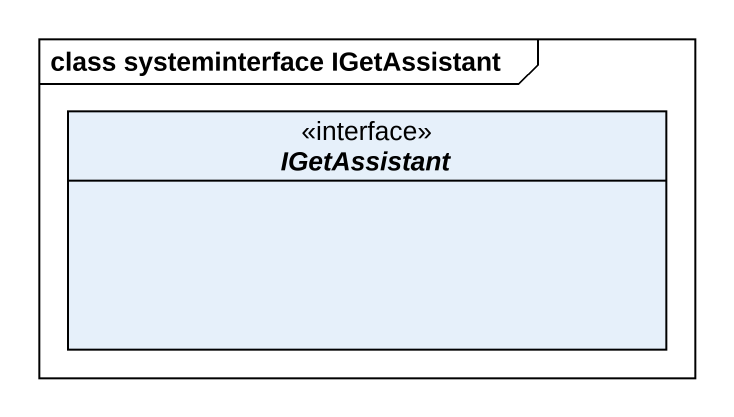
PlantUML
@startuml
mainframe class systeminterface IGetAssistant
hide circle
hide empty members
interface IGetAssistant
@enduml
